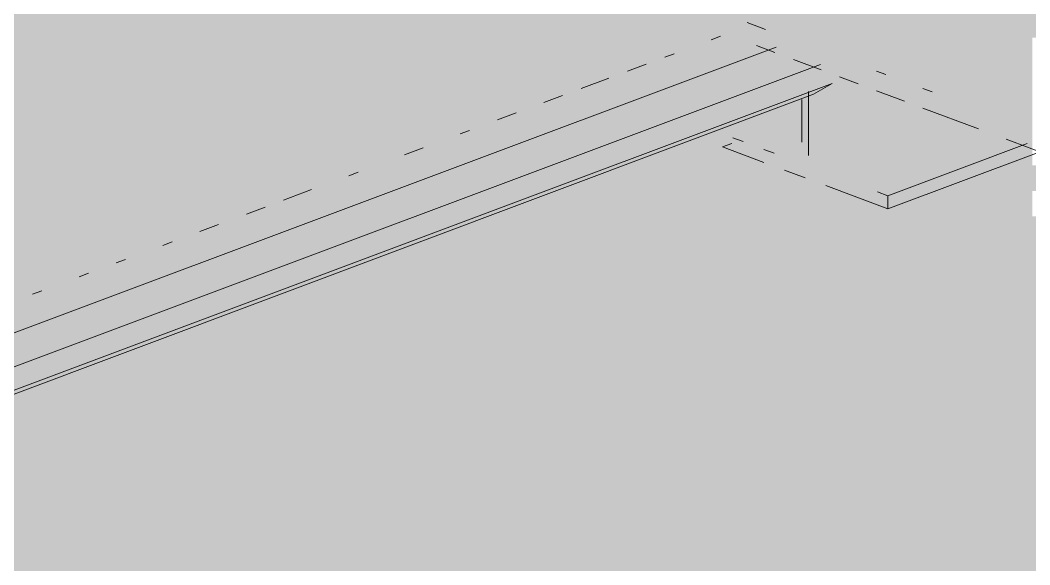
# Paper-space layout '03 3D Building and Roof' of a CAD drawing. Header units: millimetres. Extents: x 5 to 415, y 5 to 292.
# Drawn here: x 162.72 to 169.51, y 92.18 to 95.83 of the extents above; entities that cross this region are included whole.
import ezdxf

# ---------------------------------------------------------------- set-up
doc = ezdxf.new("R2010")
doc.units = ezdxf.units.MM
doc.layers.add('EXISTING', color=7, linetype='Continuous')
doc.layers.add('IMAGES', color=7, linetype='Continuous')

# ---------------------------------------------------------------- blocks, each defined once
blk = doc.blocks.new('SHEET_03')
at = {"layer": 'EXISTING', "color": 250, "lineweight": 9}
for p, q in [((167.606, 95.8156), (167.7304, 95.769)), ((167.3649, 95.7006), (167.4274, 95.724)), ((159.992, 92.7259), (167.8023, 95.6517)), ((167.7925, 95.6146), (167.6682, 95.6612)), ((167.0525, 95.5835), (167.115, 95.607)), ((168.1034, 95.4981), (167.9169, 95.568)), ((168.1, 95.5348), (160.3521, 92.6324)), ((166.8025, 95.4899), (166.9275, 95.5367)), ((168.4765, 95.4895), (168.5387, 95.4662)), ((166.4901, 95.3729), (166.6776, 95.4431)), ((168.3521, 95.405), (168.2278, 95.4516)), ((160.6793, 92.5981), (168.1772, 95.4068)), ((168.0194, 94.9238), (168.0194, 95.3532)), ((168.1772, 95.4068), (168.0522, 95.3346)), ((168.663, 95.2885), (168.4765, 95.3584)), ((168.7874, 95.373), (168.8496, 95.3497)), ((160.6793, 92.5726), (168.0522, 95.3346)), ((166.2402, 95.2793), (166.3652, 95.3261)), ((167.975, 95.2983), (167.975, 95.012)), ((169.1605, 95.1022), (168.7874, 95.2419)), ((165.9278, 95.1622), (166.0528, 95.209)), ((165.6779, 95.0686), (165.7403, 95.092)), ((167.5806, 95.0166), (167.5111, 95.0426)), ((170.0309, 94.7761), (169.347, 95.0323)), ((165.303, 94.9282), (165.4279, 94.975)), ((167.4417, 94.9812), (167.5041, 95.0046)), ((167.4417, 94.9812), (167.7194, 94.8771)), ((167.7889, 94.9385), (167.7194, 94.9646)), ((168.5527, 94.6524), (169.4886, 95.003)), ((168.5527, 94.565), (169.551, 94.939)), ((164.9281, 94.7877), (164.9906, 94.8111)), ((167.8583, 94.8251), (167.9972, 94.7731)), ((164.4907, 94.6239), (164.6781, 94.6941)), ((168.136, 94.7211), (168.5527, 94.565)), ((168.5527, 94.6524), (168.4832, 94.6784)), ((168.5527, 94.565), (168.5527, 94.6524)), ((164.2408, 94.5303), (164.3657, 94.5771)), ((163.9283, 94.4132), (164.0533, 94.46)), ((163.6784, 94.3196), (163.7409, 94.343)), ((163.366, 94.2026), (163.4285, 94.226)), ((163.1161, 94.1089), (163.1786, 94.1324)), ((162.8037, 93.9919), (162.8661, 94.0153))]:
    blk.add_line(p, q, dxfattribs=at)
at = {"layer": 'IMAGES', "color": 7}
for points in [[(152.559, 95.7143), (166.268, 95.7143), (152.559, 95.8857), (166.268, 95.8857)], [(166.268, 95.7143), (166.4394, 95.7143), (166.268, 95.8857), (166.4394, 95.8857)], [(166.4394, 95.7143), (166.7821, 95.7143), (166.4394, 95.8857), (166.7821, 95.8857)], [(166.7821, 95.7143), (166.9535, 95.7143), (166.7821, 95.8857), (166.9535, 95.8857)], [(166.9535, 95.7143), (167.2962, 95.7143), (166.9535, 95.8857), (167.2962, 95.8857)], [(167.2962, 95.7143), (167.4676, 95.7143), (167.2962, 95.8857), (167.4676, 95.8857)], [(167.4676, 95.7143), (167.8103, 95.7143), (167.4676, 95.8857), (167.8103, 95.8857)], [(167.8103, 95.7143), (167.9817, 95.7143), (167.8103, 95.8857), (167.9817, 95.8857)], [(167.9817, 95.7143), (168.3244, 95.7143), (167.9817, 95.8857), (168.3244, 95.8857)], [(168.3244, 95.7143), (168.8385, 95.7143), (168.3244, 95.8857), (168.8385, 95.8857)], [(168.8385, 95.7143), (169.0099, 95.7143), (168.8385, 95.8857), (169.0099, 95.8857)], [(169.0099, 95.7143), (170.7235, 95.7143), (169.0099, 95.8857), (170.7235, 95.8857)], [(153.0731, 95.5429), (166.268, 95.5429), (153.0731, 95.7143), (166.268, 95.7143)], [(166.268, 95.5429), (166.4394, 95.5429), (166.268, 95.7143), (166.4394, 95.7143)], [(166.4394, 95.5429), (166.6108, 95.5429), (166.4394, 95.7143), (166.6108, 95.7143)], [(166.6108, 95.5429), (166.7821, 95.5429), (166.6108, 95.7143), (166.7821, 95.7143)], [(166.7821, 95.5429), (166.9535, 95.5429), (166.7821, 95.7143), (166.9535, 95.7143)], [(166.9535, 95.5429), (167.1249, 95.5429), (166.9535, 95.7143), (167.1249, 95.7143)], [(167.1249, 95.5429), (167.2962, 95.5429), (167.1249, 95.7143), (167.2962, 95.7143)], [(167.2962, 95.5429), (167.4676, 95.5429), (167.2962, 95.7143), (167.4676, 95.7143)], [(167.4676, 95.5429), (167.639, 95.5429), (167.4676, 95.7143), (167.639, 95.7143)], [(167.639, 95.5429), (167.8103, 95.5429), (167.639, 95.7143), (167.8103, 95.7143)], [(167.8103, 95.5429), (167.9817, 95.5429), (167.8103, 95.7143), (167.9817, 95.7143)], [(167.9817, 95.5429), (168.3244, 95.5429), (167.9817, 95.7143), (168.3244, 95.7143)], [(168.3244, 95.5429), (168.4958, 95.5429), (168.3244, 95.7143), (168.4958, 95.7143)], [(168.4958, 95.5429), (168.6671, 95.5429), (168.4958, 95.7143), (168.6671, 95.7143)], [(168.6671, 95.5429), (168.8385, 95.5429), (168.6671, 95.7143), (168.8385, 95.7143)], [(168.8385, 95.5429), (169.0099, 95.5429), (168.8385, 95.7143), (169.0099, 95.7143)], [(169.0099, 95.5429), (169.3526, 95.5429), (169.0099, 95.7143), (169.3526, 95.7143)], [(169.3526, 95.5429), (169.5239, 95.5429), (169.3526, 95.7143), (169.5239, 95.7143)], [(153.7585, 95.3714), (165.5826, 95.3714), (153.7585, 95.5429), (165.5826, 95.5429)], [(165.5826, 95.3714), (165.754, 95.3714), (165.5826, 95.5429), (165.754, 95.5429)], [(165.754, 95.3714), (166.0967, 95.3714), (165.754, 95.5429), (166.0967, 95.5429)], [(166.0967, 95.3714), (166.268, 95.3714), (166.0967, 95.5429), (166.268, 95.5429)], [(166.268, 95.3714), (166.4394, 95.3714), (166.268, 95.5429), (166.4394, 95.5429)], [(166.4394, 95.3714), (166.6108, 95.3714), (166.4394, 95.5429), (166.6108, 95.5429)], [(166.6108, 95.3714), (166.7821, 95.3714), (166.6108, 95.5429), (166.7821, 95.5429)], [(166.7821, 95.3714), (167.4676, 95.3714), (166.7821, 95.5429), (167.4676, 95.5429)], [(167.4676, 95.3714), (167.9817, 95.3714), (167.4676, 95.5429), (167.9817, 95.5429)], [(167.9817, 95.3714), (168.153, 95.3714), (167.9817, 95.5429), (168.153, 95.5429)], [(168.153, 95.3714), (168.4958, 95.3714), (168.153, 95.5429), (168.4958, 95.5429)], [(168.4958, 95.3714), (168.8385, 95.3714), (168.4958, 95.5429), (168.8385, 95.5429)], [(168.8385, 95.3714), (169.1812, 95.3714), (168.8385, 95.5429), (169.1812, 95.5429)], [(169.1812, 95.3714), (169.3526, 95.3714), (169.1812, 95.5429), (169.3526, 95.5429)], [(169.3526, 95.3714), (169.5239, 95.3714), (169.3526, 95.5429), (169.5239, 95.5429)], [(154.1013, 95.2), (165.2399, 95.2), (154.1013, 95.3714), (165.2399, 95.3714)], [(165.2399, 95.2), (165.5826, 95.2), (165.2399, 95.3714), (165.5826, 95.3714)], [(165.5826, 95.2), (165.754, 95.2), (165.5826, 95.3714), (165.754, 95.3714)], [(165.754, 95.2), (165.9253, 95.2), (165.754, 95.3714), (165.9253, 95.3714)], [(165.9253, 95.2), (166.0967, 95.2), (165.9253, 95.3714), (166.0967, 95.3714)], [(166.0967, 95.2), (166.268, 95.2), (166.0967, 95.3714), (166.268, 95.3714)], [(166.268, 95.2), (166.4394, 95.2), (166.268, 95.3714), (166.4394, 95.3714)], [(166.4394, 95.2), (166.7821, 95.2), (166.4394, 95.3714), (166.7821, 95.3714)], [(166.7821, 95.2), (166.9535, 95.2), (166.7821, 95.3714), (166.9535, 95.3714)], [(166.9535, 95.2), (167.2962, 95.2), (166.9535, 95.3714), (167.2962, 95.3714)], [(167.2962, 95.2), (167.8103, 95.2), (167.2962, 95.3714), (167.8103, 95.3714)], [(167.8103, 95.2), (167.9817, 95.2), (167.8103, 95.3714), (167.9817, 95.3714)], [(167.9817, 94.8571), (168.153, 94.8571), (167.9817, 95.3714), (168.153, 95.3714)], [(168.153, 95.2), (168.4958, 95.2), (168.153, 95.3714), (168.4958, 95.3714)], [(168.4958, 95.2), (168.6671, 95.2), (168.4958, 95.3714), (168.6671, 95.3714)], [(168.6671, 95.2), (169.0099, 95.2), (168.6671, 95.3714), (169.0099, 95.3714)], [(169.0099, 95.2), (169.1812, 95.2), (169.0099, 95.3714), (169.1812, 95.3714)], [(169.1812, 95.2), (169.3526, 95.2), (169.1812, 95.3714), (169.3526, 95.3714)], [(169.3526, 95.2), (169.5239, 95.2), (169.3526, 95.3714), (169.5239, 95.3714)], [(154.6154, 95.0286), (164.7258, 95.0286), (154.6154, 95.2), (164.7258, 95.2)], [(164.7258, 95.0286), (165.0685, 95.0286), (164.7258, 95.2), (165.0685, 95.2)], [(165.0685, 95.0286), (165.2399, 95.0286), (165.0685, 95.2), (165.2399, 95.2)], [(165.2399, 95.0286), (165.4112, 95.0286), (165.2399, 95.2), (165.4112, 95.2)], [(165.4112, 95.0286), (165.5826, 95.0286), (165.4112, 95.2), (165.5826, 95.2)], [(165.5826, 95.0286), (165.754, 95.0286), (165.5826, 95.2), (165.754, 95.2)], [(165.754, 95.0286), (165.9253, 95.0286), (165.754, 95.2), (165.9253, 95.2)], [(165.9253, 95.0286), (166.0967, 95.0286), (165.9253, 95.2), (166.0967, 95.2)], [(166.0967, 95.0286), (166.6108, 95.0286), (166.0967, 95.2), (166.6108, 95.2)], [(166.6108, 95.0286), (166.9535, 95.0286), (166.6108, 95.2), (166.9535, 95.2)], [(166.9535, 95.0286), (167.1249, 95.0286), (166.9535, 95.2), (167.1249, 95.2)], [(167.1249, 95.0286), (167.2962, 95.0286), (167.1249, 95.2), (167.2962, 95.2)], [(167.2962, 95.0286), (167.639, 95.0286), (167.2962, 95.2), (167.639, 95.2)], [(167.639, 94.6857), (167.8103, 94.6857), (167.639, 95.2), (167.8103, 95.2)], [(167.8103, 95.0286), (167.9817, 95.0286), (167.8103, 95.2), (167.9817, 95.2)], [(168.153, 95.0286), (168.3244, 95.0286), (168.153, 95.2), (168.3244, 95.2)], [(168.3244, 95.0286), (168.4958, 95.0286), (168.3244, 95.2), (168.4958, 95.2)], [(168.4958, 95.0286), (168.6671, 95.0286), (168.4958, 95.2), (168.6671, 95.2)], [(168.6671, 95.0286), (168.8385, 95.0286), (168.6671, 95.2), (168.8385, 95.2)], [(168.8385, 95.0286), (169.0099, 95.0286), (168.8385, 95.2), (169.0099, 95.2)], [(169.0099, 95.0286), (169.1812, 95.0286), (169.0099, 95.2), (169.1812, 95.2)], [(169.1812, 95.0286), (169.3526, 95.0286), (169.1812, 95.2), (169.3526, 95.2)], [(169.3526, 95.0286), (169.5239, 95.0286), (169.3526, 95.2), (169.5239, 95.2)], [(154.6154, 94.8571), (164.3831, 94.8571), (154.6154, 95.0286), (164.3831, 95.0286)], [(164.3831, 94.8571), (164.5544, 94.8571), (164.3831, 95.0286), (164.5544, 95.0286)], [(164.5544, 94.8571), (164.7258, 94.8571), (164.5544, 95.0286), (164.7258, 95.0286)], [(164.7258, 94.8571), (164.8971, 94.8571), (164.7258, 95.0286), (164.8971, 95.0286)], [(164.8971, 94.8571), (165.2399, 94.8571), (164.8971, 95.0286), (165.2399, 95.0286)], [(165.2399, 94.8571), (165.4112, 94.8571), (165.2399, 95.0286), (165.4112, 95.0286)], [(165.4112, 94.8571), (165.5826, 94.8571), (165.4112, 95.0286), (165.5826, 95.0286)], [(165.5826, 94.8571), (165.754, 94.8571), (165.5826, 95.0286), (165.754, 95.0286)], [(165.754, 94.8571), (166.7821, 94.8571), (165.754, 95.0286), (166.7821, 95.0286)], [(166.7821, 94.8571), (167.1249, 94.8571), (166.7821, 95.0286), (167.1249, 95.0286)], [(167.1249, 94.8571), (167.4676, 94.8571), (167.1249, 95.0286), (167.4676, 95.0286)], [(167.4676, 94.8571), (167.639, 94.8571), (167.4676, 95.0286), (167.639, 95.0286)], [(167.8103, 94.8571), (167.9817, 94.8571), (167.8103, 95.0286), (167.9817, 95.0286)], [(168.153, 94.8571), (168.3244, 94.8571), (168.153, 95.0286), (168.3244, 95.0286)], [(168.3244, 94.8571), (168.4958, 94.8571), (168.3244, 95.0286), (168.4958, 95.0286)], [(168.4958, 94.6857), (168.6671, 94.6857), (168.4958, 95.0286), (168.6671, 95.0286)], [(168.6671, 94.8571), (168.8385, 94.8571), (168.6671, 95.0286), (168.8385, 95.0286)], [(168.8385, 94.8571), (169.0099, 94.8571), (168.8385, 95.0286), (169.0099, 95.0286)], [(169.0099, 94.8571), (169.1812, 94.8571), (169.0099, 95.0286), (169.1812, 95.0286)], [(169.1812, 94.8571), (169.3526, 94.8571), (169.1812, 95.0286), (169.3526, 95.0286)], [(169.3526, 94.8571), (169.5239, 94.8571), (169.3526, 95.0286), (169.5239, 95.0286)], [(155.4722, 94.6857), (163.6976, 94.6857), (155.4722, 94.8571), (163.6976, 94.8571)], [(163.6976, 94.6857), (164.0403, 94.6857), (163.6976, 94.8571), (164.0403, 94.8571)], [(164.0403, 94.6857), (164.2117, 94.6857), (164.0403, 94.8571), (164.2117, 94.8571)], [(164.2117, 94.6857), (164.5544, 94.6857), (164.2117, 94.8571), (164.5544, 94.8571)], [(164.5544, 94.6857), (164.7258, 94.6857), (164.5544, 94.8571), (164.7258, 94.8571)], [(164.7258, 94.6857), (164.8971, 94.6857), (164.7258, 94.8571), (164.8971, 94.8571)], [(164.8971, 94.6857), (165.4112, 94.6857), (164.8971, 94.8571), (165.4112, 94.8571)], [(165.4112, 94.6857), (166.4394, 94.6857), (165.4112, 94.8571), (166.4394, 94.8571)], [(166.4394, 94.6857), (166.7821, 94.6857), (166.4394, 94.8571), (166.7821, 94.8571)], [(166.7821, 94.6857), (166.9535, 94.6857), (166.7821, 94.8571), (166.9535, 94.8571)], [(166.9535, 94.6857), (167.1249, 94.6857), (166.9535, 94.8571), (167.1249, 94.8571)], [(167.1249, 94.6857), (167.4676, 94.6857), (167.1249, 94.8571), (167.4676, 94.8571)], [(167.4676, 94.6857), (167.639, 94.6857), (167.4676, 94.8571), (167.639, 94.8571)], [(167.8103, 94.6857), (168.153, 94.6857), (167.8103, 94.8571), (168.153, 94.8571)], [(168.153, 94.6857), (168.4958, 94.6857), (168.153, 94.8571), (168.4958, 94.8571)], [(168.6671, 94.6857), (168.8385, 94.6857), (168.6671, 94.8571), (168.8385, 94.8571)], [(168.8385, 94.6857), (169.0099, 94.6857), (168.8385, 94.8571), (169.0099, 94.8571)], [(169.0099, 94.6857), (169.1812, 94.6857), (169.0099, 94.8571), (169.1812, 94.8571)], [(169.1812, 94.6857), (169.3526, 94.6857), (169.1812, 94.8571), (169.3526, 94.8571)], [(169.3526, 94.6857), (170.038, 94.6857), (169.3526, 94.8571), (170.038, 94.8571)], [(155.9863, 94.5143), (163.3549, 94.5143), (155.9863, 94.6857), (163.3549, 94.6857)], [(163.3549, 94.5143), (163.5262, 94.5143), (163.3549, 94.6857), (163.5262, 94.6857)], [(163.5262, 94.5143), (163.6976, 94.5143), (163.5262, 94.6857), (163.6976, 94.6857)], [(163.6976, 94.5143), (163.869, 94.5143), (163.6976, 94.6857), (163.869, 94.6857)], [(163.869, 94.5143), (164.0403, 94.5143), (163.869, 94.6857), (164.0403, 94.6857)], [(164.0403, 94.5143), (164.2117, 94.5143), (164.0403, 94.6857), (164.2117, 94.6857)], [(164.2117, 94.5143), (164.3831, 94.5143), (164.2117, 94.6857), (164.3831, 94.6857)], [(164.3831, 94.3429), (164.5544, 94.3429), (164.3831, 94.6857), (164.5544, 94.6857)], [(164.5544, 94.3429), (164.7258, 94.3429), (164.5544, 94.6857), (164.7258, 94.6857)], [(164.7258, 94.3429), (165.0685, 94.3429), (164.7258, 94.6857), (165.0685, 94.6857)], [(165.0685, 94.5143), (165.754, 94.5143), (165.0685, 94.6857), (165.754, 94.6857)], [(165.754, 94.5143), (166.268, 94.5143), (165.754, 94.6857), (166.268, 94.6857)], [(166.268, 94.5143), (166.4394, 94.5143), (166.268, 94.6857), (166.4394, 94.6857)], [(166.4394, 94.5143), (166.6108, 94.5143), (166.4394, 94.6857), (166.6108, 94.6857)], [(166.6108, 94.5143), (166.7821, 94.5143), (166.6108, 94.6857), (166.7821, 94.6857)], [(166.7821, 94.5143), (166.9535, 94.5143), (166.7821, 94.6857), (166.9535, 94.6857)], [(166.9535, 94.5143), (167.1249, 94.5143), (166.9535, 94.6857), (167.1249, 94.6857)], [(167.1249, 94.5143), (167.4676, 94.5143), (167.1249, 94.6857), (167.4676, 94.6857)], [(167.4676, 94.5143), (167.639, 94.5143), (167.4676, 94.6857), (167.639, 94.6857)], [(167.639, 94.5143), (167.8103, 94.5143), (167.639, 94.6857), (167.8103, 94.6857)], [(167.8103, 94.5143), (167.9817, 94.5143), (167.8103, 94.6857), (167.9817, 94.6857)], [(167.9817, 94.5143), (168.153, 94.5143), (167.9817, 94.6857), (168.153, 94.6857)], [(168.153, 94.5143), (168.4958, 94.5143), (168.153, 94.6857), (168.4958, 94.6857)], [(168.4958, 94.5143), (169.0099, 94.5143), (168.4958, 94.6857), (169.0099, 94.6857)], [(169.0099, 94.5143), (169.1812, 94.5143), (169.0099, 94.6857), (169.1812, 94.6857)], [(169.1812, 94.5143), (169.3526, 94.5143), (169.1812, 94.6857), (169.3526, 94.6857)], [(169.3526, 94.5143), (169.5239, 94.5143), (169.3526, 94.6857), (169.5239, 94.6857)], [(156.329, 94.3429), (163.0121, 94.3429), (156.329, 94.5143), (163.0121, 94.5143)], [(163.0121, 94.3429), (163.5262, 94.3429), (163.0121, 94.5143), (163.5262, 94.5143)], [(163.5262, 94.1714), (163.6976, 94.1714), (163.5262, 94.5143), (163.6976, 94.5143)], [(163.6976, 94.3429), (163.869, 94.3429), (163.6976, 94.5143), (163.869, 94.5143)], [(163.869, 94.3429), (164.2117, 94.3429), (163.869, 94.5143), (164.2117, 94.5143)], [(164.2117, 94.3429), (164.3831, 94.3429), (164.2117, 94.5143), (164.3831, 94.5143)], [(165.0685, 94.3429), (165.5826, 94.3429), (165.0685, 94.5143), (165.5826, 94.5143)], [(165.5826, 94.3429), (165.9253, 94.3429), (165.5826, 94.5143), (165.9253, 94.5143)], [(165.9253, 94.3429), (166.0967, 94.3429), (165.9253, 94.5143), (166.0967, 94.5143)], [(166.0967, 94.3429), (166.268, 94.3429), (166.0967, 94.5143), (166.268, 94.5143)], [(166.268, 94.3429), (166.6108, 94.3429), (166.268, 94.5143), (166.6108, 94.5143)], [(166.6108, 94.3429), (166.7821, 94.3429), (166.6108, 94.5143), (166.7821, 94.5143)], [(166.7821, 94.3429), (167.8103, 94.3429), (166.7821, 94.5143), (167.8103, 94.5143)], [(167.8103, 94.3429), (167.9817, 94.3429), (167.8103, 94.5143), (167.9817, 94.5143)], [(167.9817, 94.3429), (168.3244, 94.3429), (167.9817, 94.5143), (168.3244, 94.5143)], [(168.3244, 94.3429), (168.4958, 94.3429), (168.3244, 94.5143), (168.4958, 94.5143)], [(168.4958, 94.3429), (168.6671, 94.3429), (168.4958, 94.5143), (168.6671, 94.5143)], [(168.6671, 94.3429), (168.8385, 94.3429), (168.6671, 94.5143), (168.8385, 94.5143)], [(168.8385, 94.3429), (169.0099, 94.3429), (168.8385, 94.5143), (169.0099, 94.5143)], [(169.0099, 94.3429), (169.3526, 94.3429), (169.0099, 94.5143), (169.3526, 94.5143)], [(169.3526, 94.3429), (169.8667, 94.3429), (169.3526, 94.5143), (169.8667, 94.5143)], [(162.6694, 94.1714), (162.8408, 94.1714), (162.6694, 94.3429), (162.8408, 94.3429)], [(162.8408, 94.1714), (163.0121, 94.1714), (162.8408, 94.3429), (163.0121, 94.3429)], [(163.0121, 94.1714), (163.1835, 94.1714), (163.0121, 94.3429), (163.1835, 94.3429)], [(163.1835, 94.1714), (163.3549, 94.1714), (163.1835, 94.3429), (163.3549, 94.3429)], [(163.3549, 94.1714), (163.5262, 94.1714), (163.3549, 94.3429), (163.5262, 94.3429)], [(163.6976, 94.1714), (163.869, 94.1714), (163.6976, 94.3429), (163.869, 94.3429)], [(163.869, 94.1714), (164.0403, 94.1714), (163.869, 94.3429), (164.0403, 94.3429)], [(164.0403, 94.1714), (164.3831, 94.1714), (164.0403, 94.3429), (164.3831, 94.3429)], [(164.3831, 94.1714), (164.8971, 94.1714), (164.3831, 94.3429), (164.8971, 94.3429)], [(164.8971, 94.1714), (165.2399, 94.1714), (164.8971, 94.3429), (165.2399, 94.3429)], [(165.2399, 94.1714), (165.4112, 94.1714), (165.2399, 94.3429), (165.4112, 94.3429)], [(165.4112, 94.1714), (165.5826, 94.1714), (165.4112, 94.3429), (165.5826, 94.3429)], [(165.5826, 94.1714), (165.754, 94.1714), (165.5826, 94.3429), (165.754, 94.3429)], [(165.754, 94.1714), (165.9253, 94.1714), (165.754, 94.3429), (165.9253, 94.3429)], [(165.9253, 94.1714), (166.268, 94.1714), (165.9253, 94.3429), (166.268, 94.3429)], [(166.268, 94.1714), (168.3244, 94.1714), (166.268, 94.3429), (168.3244, 94.3429)], [(168.3244, 94.1714), (168.4958, 94.1714), (168.3244, 94.3429), (168.4958, 94.3429)], [(168.4958, 94.1714), (168.6671, 94.1714), (168.4958, 94.3429), (168.6671, 94.3429)], [(168.6671, 94.1714), (168.8385, 94.1714), (168.6671, 94.3429), (168.8385, 94.3429)], [(168.8385, 94.1714), (170.3808, 94.1714), (168.8385, 94.3429), (170.3808, 94.3429)], [(162.6694, 94), (162.8408, 94), (162.6694, 94.1714), (162.8408, 94.1714)], [(162.8408, 94), (163.0121, 94), (162.8408, 94.1714), (163.0121, 94.1714)], [(163.0121, 94), (163.1835, 94), (163.0121, 94.1714), (163.1835, 94.1714)], [(163.1835, 94), (163.3549, 94), (163.1835, 94.1714), (163.3549, 94.1714)], [(163.3549, 94), (163.6976, 94), (163.3549, 94.1714), (163.6976, 94.1714)], [(163.6976, 93.8286), (164.0403, 93.8286), (163.6976, 94.1714), (164.0403, 94.1714)], [(164.0403, 94), (164.2117, 94), (164.0403, 94.1714), (164.2117, 94.1714)], [(164.2117, 94), (164.3831, 94), (164.2117, 94.1714), (164.3831, 94.1714)], [(164.3831, 94), (164.8971, 94), (164.3831, 94.1714), (164.8971, 94.1714)], [(164.8971, 94), (165.0685, 94), (164.8971, 94.1714), (165.0685, 94.1714)], [(165.0685, 94), (165.2399, 94), (165.0685, 94.1714), (165.2399, 94.1714)], [(165.2399, 94), (165.4112, 94), (165.2399, 94.1714), (165.4112, 94.1714)], [(165.4112, 94), (165.5826, 94), (165.4112, 94.1714), (165.5826, 94.1714)], [(165.5826, 94), (165.754, 94), (165.5826, 94.1714), (165.754, 94.1714)], [(165.754, 94), (171.0662, 94), (165.754, 94.1714), (171.0662, 94.1714)], [(162.6694, 93.8286), (163.1835, 93.8286), (162.6694, 94), (163.1835, 94)], [(163.1835, 93.8286), (163.5262, 93.8286), (163.1835, 94), (163.5262, 94)], [(163.5262, 93.8286), (163.6976, 93.8286), (163.5262, 94), (163.6976, 94)], [(164.0403, 93.8286), (164.5544, 93.8286), (164.0403, 94), (164.5544, 94)], [(164.5544, 93.8286), (164.7258, 93.8286), (164.5544, 94), (164.7258, 94)], [(164.7258, 93.8286), (164.8971, 93.8286), (164.7258, 94), (164.8971, 94)], [(164.8971, 93.8286), (165.4112, 93.8286), (164.8971, 94), (165.4112, 94)], [(165.4112, 93.8286), (165.5826, 93.8286), (165.4112, 94), (165.5826, 94)], [(165.5826, 93.8286), (171.2376, 93.8286), (165.5826, 94), (171.2376, 94)], [(162.6694, 93.6571), (162.8408, 93.6571), (162.6694, 93.8286), (162.8408, 93.8286)], [(162.8408, 93.6571), (163.0121, 93.6571), (162.8408, 93.8286), (163.0121, 93.8286)], [(163.0121, 93.6571), (163.3549, 93.6571), (163.0121, 93.8286), (163.3549, 93.8286)], [(163.3549, 93.6571), (163.5262, 93.6571), (163.3549, 93.8286), (163.5262, 93.8286)], [(163.5262, 93.6571), (164.0403, 93.6571), (163.5262, 93.8286), (164.0403, 93.8286)], [(164.0403, 93.6571), (164.2117, 93.6571), (164.0403, 93.8286), (164.2117, 93.8286)], [(164.2117, 93.6571), (164.3831, 93.6571), (164.2117, 93.8286), (164.3831, 93.8286)], [(164.3831, 93.6571), (164.5544, 93.6571), (164.3831, 93.8286), (164.5544, 93.8286)], [(164.5544, 93.6571), (164.8971, 93.6571), (164.5544, 93.8286), (164.8971, 93.8286)], [(164.8971, 93.6571), (171.923, 93.6571), (164.8971, 93.8286), (171.923, 93.8286)], [(162.3267, 93.4857), (163.0121, 93.4857), (162.3267, 93.6571), (163.0121, 93.6571)], [(163.0121, 93.4857), (163.5262, 93.4857), (163.0121, 93.6571), (163.5262, 93.6571)], [(163.5262, 93.4857), (163.6976, 93.4857), (163.5262, 93.6571), (163.6976, 93.6571)], [(163.6976, 93.4857), (163.869, 93.4857), (163.6976, 93.6571), (163.869, 93.6571)], [(163.869, 93.4857), (164.0403, 93.4857), (163.869, 93.6571), (164.0403, 93.6571)], [(164.0403, 93.4857), (164.2117, 93.4857), (164.0403, 93.6571), (164.2117, 93.6571)], [(164.2117, 93.4857), (164.5544, 93.4857), (164.2117, 93.6571), (164.5544, 93.6571)], [(164.5544, 93.4857), (172.0944, 93.4857), (164.5544, 93.6571), (172.0944, 93.6571)], [(162.6694, 93.3143), (162.8408, 93.3143), (162.6694, 93.4857), (162.8408, 93.4857)], [(162.8408, 93.3143), (163.1835, 93.3143), (162.8408, 93.4857), (163.1835, 93.4857)], [(163.1835, 93.3143), (163.3549, 93.3143), (163.1835, 93.4857), (163.3549, 93.4857)], [(163.3549, 93.3143), (163.5262, 93.3143), (163.3549, 93.4857), (163.5262, 93.4857)], [(163.5262, 93.3143), (163.869, 93.3143), (163.5262, 93.4857), (163.869, 93.4857)], [(163.869, 93.3143), (164.0403, 93.3143), (163.869, 93.4857), (164.0403, 93.4857)], [(164.0403, 93.3143), (172.6085, 93.3143), (164.0403, 93.4857), (172.6085, 93.4857)], [(162.6694, 93.1429), (162.8408, 93.1429), (162.6694, 93.3143), (162.8408, 93.3143)], [(162.8408, 93.1429), (163.1835, 93.1429), (162.8408, 93.3143), (163.1835, 93.3143)], [(163.1835, 93.1429), (163.3549, 93.1429), (163.1835, 93.3143), (163.3549, 93.3143)], [(163.3549, 93.1429), (163.5262, 93.1429), (163.3549, 93.3143), (163.5262, 93.3143)], [(163.5262, 93.1429), (173.2939, 93.1429), (163.5262, 93.3143), (173.2939, 93.3143)], [(162.4981, 92.9714), (162.8408, 92.9714), (162.4981, 93.1429), (162.8408, 93.1429)], [(162.8408, 92.9714), (163.1835, 92.9714), (162.8408, 93.1429), (163.1835, 93.1429)], [(163.1835, 92.9714), (173.6367, 92.9714), (163.1835, 93.1429), (173.6367, 93.1429)], [(162.4981, 92.8), (174.1508, 92.8), (162.4981, 92.9714), (174.1508, 92.9714)], [(161.984, 92.6286), (174.4935, 92.6286), (161.984, 92.8), (174.4935, 92.8)], [(161.8126, 92.4571), (175.0076, 92.4571), (161.8126, 92.6286), (175.0076, 92.6286)], [(161.8126, 92.2857), (175.5217, 92.2857), (161.8126, 92.4571), (175.5217, 92.4571)], [(162.3267, 92.1143), (175.8644, 92.1143), (162.3267, 92.2857), (175.8644, 92.2857)]]:
    blk.add_solid(points, dxfattribs=at)

psp = doc.layouts.new('03 3D Building and Roof')

# ---------------------------------------------------------------- block references
psp.add_blockref('SHEET_03', (0, 0))

doc.saveas('drawing.dxf')
